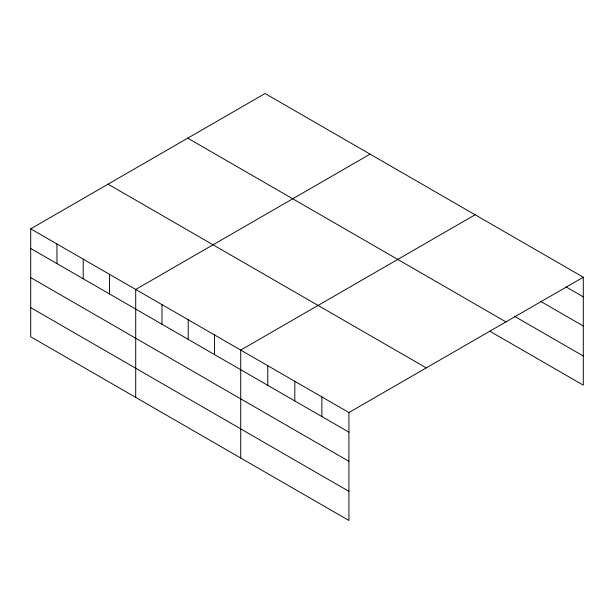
<?xml version="1.0" encoding="UTF-8"?>
<svg xmlns="http://www.w3.org/2000/svg" width="614" height="614" viewBox="0 0 614 614"><rect width="100%" height="100%" fill="white"/><g stroke="black" fill="none" stroke-linecap="round" stroke-linejoin="round"><path stroke-width="0.92" d="M348.921 461.321L348.921 412.547L30.7 228.83L30.7 336.771L348.921 520.488L348.921 461.321L30.7 277.597M489.857 331.222L583.3 385.17L583.3 277.229L265.079 93.512L30.7 228.83M370.096 154.137L135.709 289.455L135.709 397.396M475.106 214.77L240.726 350.087L240.726 458.029M348.921 412.547L583.3 277.229M566.085 286.922L583.3 296.861M540.681 301.397L583.3 326.003M514.448 316.279L583.3 356.028M187.738 138.165L505.951 321.889M108.049 184.169L426.262 367.893M30.7 248.455L348.921 432.179M30.7 307.622L348.921 491.346M321.874 396.936L321.874 416.561M294.82 381.317L294.82 400.95M267.773 365.698L267.773 385.331M214.47 334.929L214.47 354.554M188.222 319.771L188.222 339.396M161.966 304.613L161.966 324.246M109.461 274.297L109.461 293.929M83.205 259.139L83.205 278.771M56.956 243.988L56.956 263.613"/></g></svg>
